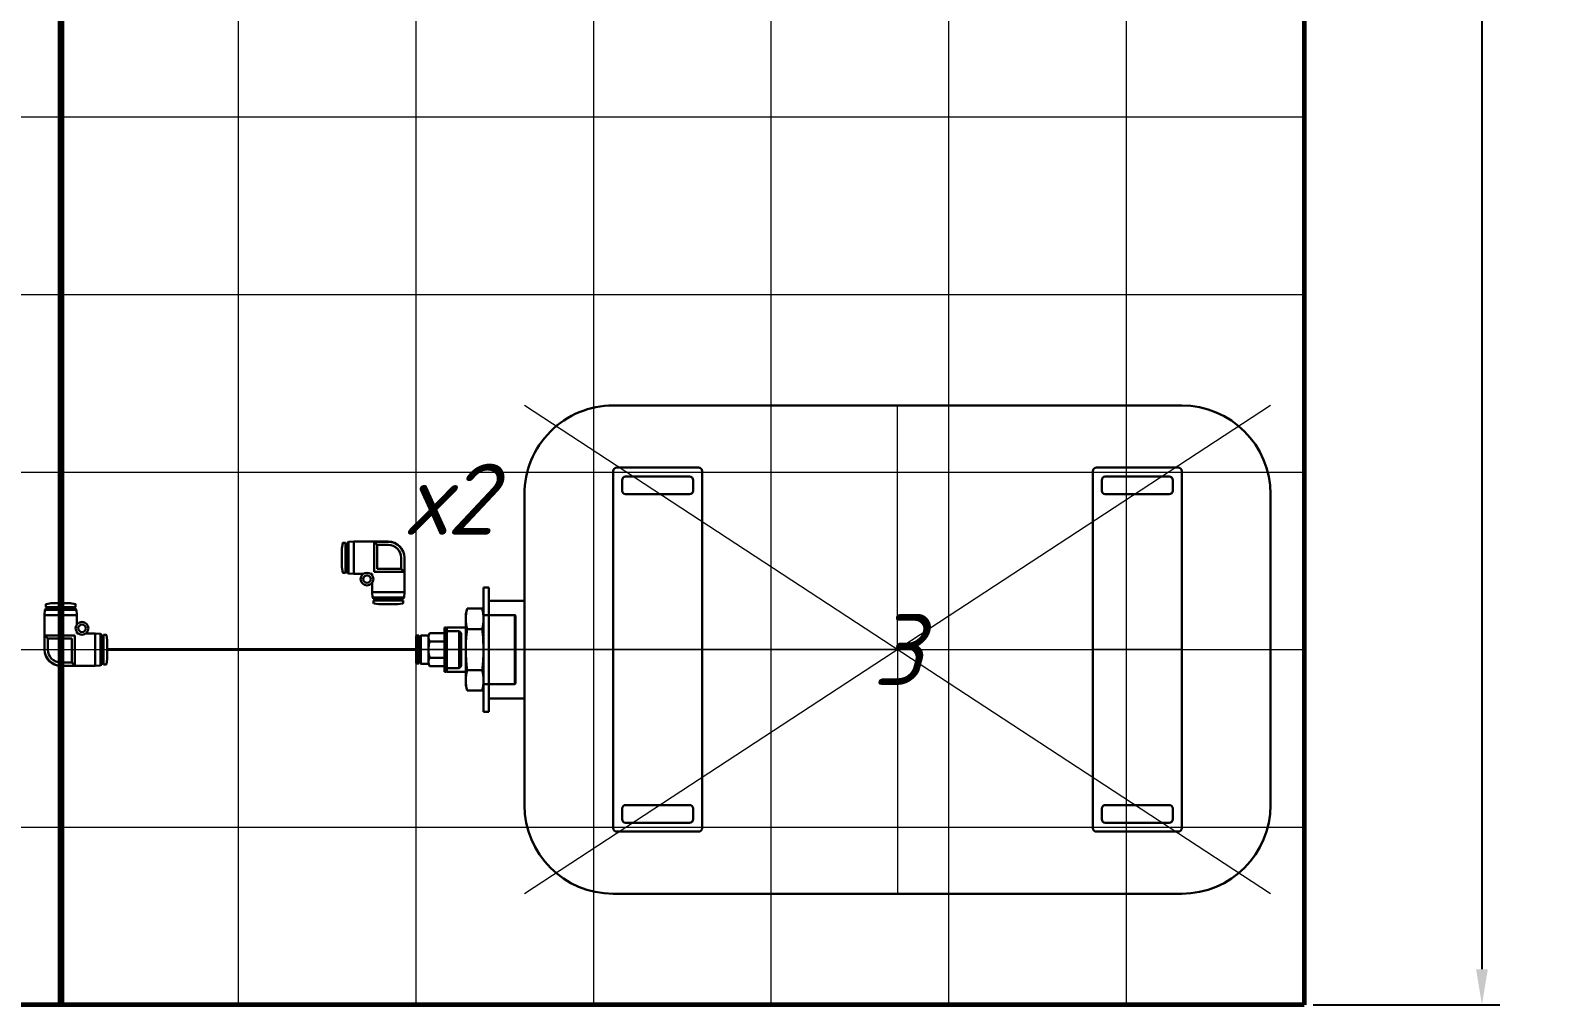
# Model space of a CAD drawing. Header units: millimetres. Extents: x 0 to 53000, y -591 to 24400.
# Drawn here: x 15483 to 16334, y 5500 to 6049 of the extents above; entities that cross this region are included whole.
import ezdxf
from ezdxf.enums import TextEntityAlignment as Align

# ---------------------------------------------------------------- set-up
doc = ezdxf.new("R2010")
doc.units = ezdxf.units.MM
doc.layers.add('Осевая', color=10, linetype='Continuous', lineweight=100, transparency=0.4)
doc.layers.add('Сетка', color=9, linetype='Continuous', lineweight=20, transparency=0.3)
doc.layers.add('Основная', color=7, linetype='Continuous', lineweight=30)
doc.layers.add('Трубка', color=5, linetype='Continuous', lineweight=40)
doc.layers.add('Привязки', color=2, linetype='Continuous', lineweight=0, plot=False, transparency=0.8)
doc.layers.add('размеры', color=3, linetype='Continuous')
doc.styles.get("Standard").update_dxf_attribs({"font": 'arial.ttf'})
doc.styles.add('текст', font='isocpeui.ttf')
doc.dimstyles.new('ISO2', dxfattribs={"dimtxt": 20, "dimasz": 20, "dimexe": 10, "dimexo": 5, "dimgap": 5, "dimtad": 1, "dimdec": 4, "dimdsep": 46, "dimlunit": 6, "dimtxsty": 'Standard', "dimcen": 20, "dimadec": 0, "dimazin": 0, "dimtfac": 1, "dimtdec": 4, "dimtmove": 0, "dimatfit": 3, "dimfxl": 1, "dimtolj": 1, "dimtzin": 0, "dimarcsym": 0})

# ---------------------------------------------------------------- blocks, each defined once
blk = doc.blocks.new('*U407')
at = {"layer": 'Сетка'}
blk.add_line((0, -1500), (0, 500), dxfattribs=at)
blk = doc.blocks.new('*U408')
at = {"layer": 'Сетка', "color": 0, "linetype": 'ByBlock', "lineweight": -2, "transparency": 16777216}
for p in [(800, 0), (900, 0), (1000, 0), (1100, 0), (1200, 0), (1300, 0), (1400, 0), (1500, 0)]:
    blk.add_blockref('*U407', p, dxfattribs=at)
blk = doc.blocks.new('*U409')
at = {"layer": 'Сетка'}
blk.add_line((-800, 0), (700, 0), dxfattribs=at)
blk = doc.blocks.new('*U410')
at = {"layer": 'Сетка', "color": 0, "linetype": 'ByBlock', "lineweight": -2, "transparency": 16777216}
for p in [(0, 500), (0, 400), (0, 300), (0, 200), (0, 100), (0, 0)]:
    blk.add_blockref('*U409', p, dxfattribs=at)
blk = doc.blocks.new('*D412')
at = {"layer": 'Defpoints', "color": 0, "transparency": 16777216}
for p in [(16200, 7500), (16200, 5500), (16300, 5500)]:
    blk.add_point(p, dxfattribs=at)
at = {"layer": 'размеры', "color": 0, "lineweight": -2, "transparency": 16777216}
for p, q in [((16205, 7500), (16310, 7500)), ((16300, 7480), (16300, 5520)), ((16205, 5500), (16310, 5500))]:
    blk.add_line(p, q, dxfattribs=at)
at = {"layer": 'размеры', "color": 0, "transparency": 16777216}
for points in [[(16296.67, 7480), (16303.33, 7480), (16300, 7500)], [(16296.67, 5520), (16303.33, 5520), (16300, 5500)]]:
    blk.add_solid(points, dxfattribs=at)
at = {"layer": 'размеры', "color": 0, "transparency": 16777216, "insert": (16274.58, 6500), "char_height": 40, "attachment_point": 5, "rotation": 90}
blk.add_mtext('\\A1;2\xa0000', dxfattribs=at)
blk = doc.blocks.new('Штуцер переходной М20х1.5 - G14')
at = {"layer": 'Основная'}
for p, q in [((-27.17, 23.09), (-28, 20)), ((-28, -20), (-28, 20)), ((-18.83, 23.09), (-27.17, 23.09)), ((-18, 20), (-18.83, 23.09)), ((-18, -20), (-18, 20)), ((-0.35, 19.5), (-18, 19.5)), ((0, 19.15), (-0.35, 19.5)), ((-0.35, -19.5), (-0.35, 19.5)), ((0, -19.15), (0, 19.15)), ((-38.65, 12.5), (-39, 12.15)), ((-39, -12.15), (-39, 12.15)), ((-28, 12.5), (-38.65, 12.5)), ((-38.65, -12.5), (-38.65, 12.5)), ((-18.83, 11.55), (-27.17, 11.55)), ((-39, -12.15), (-38.65, -12.5)), ((-38.65, -12.5), (-28, -12.5)), ((-18.83, -11.55), (-27.17, -11.55)), ((-28, -20), (-27.17, -23.09)), ((-18.83, -23.09), (-27.17, -23.09)), ((-18.83, -23.09), (-18, -20)), ((-18, -19.5), (-0.35, -19.5)), ((-0.35, -19.5), (0, -19.15))]:
    blk.add_line(p, q, dxfattribs=at)
for points in [[(-28, 17.32), (-27.94, 18.76), (-27.78, 20.21), (-27.52, 21.65), (-27.17, 23.09)], [(-27.17, 11.55), (-27.52, 12.98), (-27.78, 14.42), (-27.94, 15.87), (-28, 17.32)], [(-18.83, 23.09), (-18.48, 21.66), (-18.22, 20.22), (-18.06, 18.77), (-18, 17.32)], [(-18, 17.32), (-18.06, 15.88), (-18.22, 14.43), (-18.48, 12.99), (-18.83, 11.55)], [(-28, 0), (-27.97, 2.17), (-27.88, 4.33), (-27.72, 6.5), (-27.52, 8.67), (-27.17, 11.55)], [(-18.83, 11.55), (-18.48, 8.67), (-18.28, 6.51), (-18.13, 4.35), (-18.03, 2.17), (-18, 0)], [(-27.17, -11.55), (-27.52, -8.68), (-27.78, -5.8), (-27.94, -2.9), (-28, 0)], [(-18, 0), (-18.06, -2.89), (-18.22, -5.77), (-18.48, -8.66), (-18.83, -11.55)], [(-28, -17.32), (-27.94, -15.88), (-27.78, -14.43), (-27.52, -12.99), (-27.17, -11.55)], [(-18.83, -11.55), (-18.48, -12.98), (-18.22, -14.42), (-18.06, -15.87), (-18, -17.32)], [(-27.17, -23.09), (-27.52, -21.66), (-27.78, -20.22), (-27.94, -18.77), (-28, -17.32)], [(-18, -17.32), (-18.06, -18.76), (-18.22, -20.21), (-18.48, -21.65), (-18.83, -23.09)]]:
    blk.add_lwpolyline(points, dxfattribs=at)
blk.add_point((0, 0), dxfattribs=at)
blk = doc.blocks.new('Штуцер цанговый G12-10')
at = {"layer": 'Основная'}
for p, q in [((1.16, 10.48), (0, 9.32)), ((0, -9.32), (0, 9.32)), ((8.5, 10.48), (1.16, 10.48)), ((1.16, -10.48), (1.16, 10.48)), ((8.5, -12.5), (8.5, 12.5)), ((9.5, 12.5), (8.5, 12.5)), ((9.5, -12.5), (9.5, 12.5)), ((9.5, 9.24), (17.79, 9.24)), ((18.5, 8), (17.79, 9.24)), ((9.5, 4.62), (17.79, 4.62)), ((18.5, -8), (18.5, 8)), ((22.8, 8), (18.5, 8)), ((23, 7.8), (22.8, 8)), ((22.8, -8), (22.8, 8)), ((23, -7.8), (23, 7.8)), ((23.8, 6), (23, 6)), ((24, 6.2), (23.8, 6)), ((23.8, -6), (23.8, 6)), ((24, -7.9), (24, 7.9)), ((25.3, 7.9), (24, 7.9)), ((25.5, 7.7), (25.3, 7.9)), ((25.3, -7.9), (25.3, 7.9)), ((25.5, -7.7), (25.5, 7.7)), ((9.5, -4.62), (17.79, -4.62)), ((17.79, -9.24), (18.5, -8)), ((18.5, -8), (22.8, -8)), ((22.8, -8), (23, -7.8)), ((23, -6), (23.8, -6)), ((23.8, -6), (24, -6.2)), ((24, -7.9), (25.3, -7.9)), ((25.3, -7.9), (25.5, -7.7)), ((0, -9.32), (1.16, -10.48)), ((1.16, -10.48), (8.5, -10.48)), ((8.5, -12.5), (9.5, -12.5)), ((9.5, -9.24), (17.79, -9.24))]:
    blk.add_line(p, q, dxfattribs=at)
for points in [[(17.79, 9.24), (18.08, 8.68), (18.2, 8.39), (18.3, 8.11), (18.39, 7.81), (18.45, 7.52), (18.49, 7.22), (18.5, 6.93)], [(18.5, 6.93), (18.5, 6.76), (18.47, 6.49), (18.43, 6.23), (18.37, 5.96), (18.28, 5.69), (18.06, 5.15), (17.79, 4.62)], [(17.79, 4.62), (18.01, 3.79), (18.2, 2.95), (18.34, 2.1), (18.44, 1.24), (18.49, 0.62), (18.5, 0)], [(18.5, 0), (18.47, -0.87), (18.39, -1.74), (18.26, -2.61), (18.08, -3.47), (17.79, -4.62)], [(17.79, -4.62), (18.08, -5.18), (18.2, -5.46), (18.3, -5.75), (18.39, -6.04), (18.45, -6.34), (18.49, -6.63), (18.5, -6.93)], [(18.5, -6.93), (18.5, -7.09), (18.47, -7.36), (18.43, -7.63), (18.37, -7.9), (18.28, -8.17), (18.06, -8.7), (17.79, -9.24)]]:
    blk.add_lwpolyline(points, dxfattribs=at)
blk.add_point((8.5, 0), dxfattribs=at)
blk.add_point((8.5, 0), dxfattribs=at)
blk = doc.blocks.new('Бак-ресивер')
at = {"layer": 'Основная'}
for p, q in [((-160, 137.5), (160, 137.5)), ((-112, 102.5), (-158, 102.5)), ((112, 102.5), (158, 102.5)), ((-160, 100.5), (-160, 0)), ((-160, 97.5), (-160, 87.5)), ((-155, 95.5), (-155, 89.5)), ((-153, 97.5), (-117, 97.5)), ((-115, 95.5), (-115, 89.5)), ((-110, -100.5), (-110, 100.5)), ((110, -100.5), (110, 100.5)), ((115, 95.5), (115, 89.5)), ((153, 97.5), (117, 97.5)), ((155, 95.5), (155, 89.5)), ((160, 100.5), (160, 0)), ((160, 97.5), (160, 87.5)), ((-210, -87.5), (-210, 87.5)), ((-153, 87.5), (-117, 87.5)), ((153, 87.5), (117, 87.5)), ((210, 87.5), (210, -87.5)), ((230, 35), (230, -35)), ((230, 35), (233, 35)), ((230, 35), (230, 27.5)), ((233, 35), (233, 35)), ((233, 35), (233, -25.97)), ((233, -35), (233, 35)), ((230, 27.5), (210, 27.5)), ((-160, 0), (-160, -100.5)), ((160, 0), (160, -100.5)), ((230, -27.5), (210, -27.5)), ((230, -35), (233, -35)), ((-155, -95.5), (-155, -89.5)), ((-153, -87.5), (-117, -87.5)), ((-115, -95.5), (-115, -89.5)), ((115, -95.5), (115, -89.5)), ((153, -87.5), (117, -87.5)), ((155, -95.5), (155, -89.5)), ((-153, -97.5), (-117, -97.5)), ((153, -97.5), (117, -97.5)), ((-158, -102.5), (-112, -102.5)), ((158, -102.5), (112, -102.5)), ((160, -137.5), (-160, -137.5))]:
    blk.add_line(p, q, dxfattribs=at)
for centre, radius, start, end in [((-160, 87.5), 50, 90, 180), ((160, 87.5), 50, 0, 90), ((-158, 100.5), 2, 90, 180), ((-112, 100.5), 2, 0, 90), ((112, 100.5), 2, 90, 180), ((158, 100.5), 2, 0, 90), ((-153, 95.5), 2, 90, 180), ((-117, 95.5), 2, 0, 90), ((117, 95.5), 2, 90, 180), ((153, 95.5), 2, 0, 90), ((-153, 89.5), 2, 180, 270), ((-117, 89.5), 2, 270, 0), ((117, 89.5), 2, 180, 270), ((153, 89.5), 2, 270, 0), ((-160, -87.5), 50, 180, 270), ((-153, -89.5), 2, 90, 180), ((-117, -89.5), 2, 0, 90), ((117, -89.5), 2, 90, 180), ((153, -89.5), 2, 0, 90), ((160, -87.5), 50, 270, 0), ((-158, -100.5), 2, 180, 270), ((-153, -95.5), 2, 180, 270), ((-117, -95.5), 2, 270, 0), ((-112, -100.5), 2, 270, 0), ((112, -100.5), 2, 180, 270), ((117, -95.5), 2, 180, 270), ((153, -95.5), 2, 270, 0), ((158, -100.5), 2, 270, 0)]:
    blk.add_arc(centre, radius, start, end, dxfattribs=at)
at = {"layer": 'Привязки'}
for p, q in [((-210, -137.5), (210, 137.5)), ((-210, 137.5), (210, -137.5)), ((0, 0), (0, 137.5)), ((0, 0), (-210, 0)), ((-160, 0), (-110, 0)), ((0, 0), (0, -137.5)), ((0, 0), (210, 0)), ((160, 0), (110, 0)), ((210, 0), (271, 0))]:
    blk.add_line(p, q, dxfattribs=at)
at = {"layer": 'Основная', "rotation": 180}
blk.add_blockref('Штуцер переходной М20х1.5 - G14', (215, 0), dxfattribs=at)
at = {"layer": 'Основная', "xscale": -1, "rotation": 180}
blk.add_blockref('Штуцер цанговый G12-10', (245.5, 0), dxfattribs=at)
at = {"style": 'текст'}
blk.add_attdef('№', text='', height=40, dxfattribs=at).set_placement((0, 0), align=Align.MIDDLE_CENTER)
blk = doc.blocks.new('Соединение Г-образное 10')
at = {"layer": 'Основная'}
for p, q in [((-5.3, 26.2), (-8.23, 25.68)), ((-5.3, 26.2), (5.3, 26.2)), ((8.23, 25.68), (5.3, 26.2)), ((-8.89, 22.4), (-9.1, 19.4)), ((-9.1, 19.4), (-9.1, 0)), ((-9.1, 19.4), (9.1, 19.4)), ((-8.89, 22.4), (8.89, 22.4)), ((-8.53, 23.1), (-8.6, 23.03)), ((-8.6, 23.03), (-8.6, 22.77)), ((-8.6, 23.03), (8.6, 23.03)), ((-8.6, 22.77), (-8.5, 22.71)), ((-8.6, 22.77), (8.6, 22.77)), ((-8.5, 22.71), (-8.6, 22.66)), ((-8.6, 22.66), (-8.6, 22.4)), ((-8.6, 22.66), (8.6, 22.66)), ((-8.53, 23.1), (8.53, 23.1)), ((-8.5, 22.71), (8.5, 22.71)), ((-8.4, 25.49), (-8.4, 24)), ((-8.4, 24), (8.4, 24)), ((-5.7, 23.62), (-5.7, 23.1)), ((5.7, 23.1), (5.7, 23.62)), ((8.4, 24), (8.4, 25.49)), ((8.5, 22.71), (8.6, 22.77)), ((8.6, 22.66), (8.5, 22.71)), ((8.6, 23.03), (8.53, 23.1)), ((8.6, 22.77), (8.6, 23.03)), ((8.6, 22.4), (8.6, 22.66)), ((9.1, 19.4), (8.89, 22.4)), ((9.1, 14.13), (9.1, 19.4)), ((9.04, 9.94), (9.04, 9.04)), ((9.04, 9.04), (9.94, 9.04)), ((9.1, 14.13), (9.1, 14.13)), ((14.13, 9.1), (14.13, 9.1)), ((19.4, 9.1), (14.13, 9.1)), ((22.4, 8.89), (19.4, 9.1)), ((19.4, 9.1), (19.4, -9.1)), ((22.4, 8.89), (22.4, -8.89)), ((22.66, 8.6), (22.4, 8.6)), ((22.71, 8.5), (22.66, 8.6)), ((22.66, 8.6), (22.66, -8.6)), ((22.77, 8.6), (22.71, 8.5)), ((23.03, 8.6), (22.77, 8.6)), ((22.77, 8.6), (22.77, -8.6)), ((23.1, 8.53), (23.03, 8.6)), ((23.03, 8.6), (23.03, -8.6)), ((23.1, 8.53), (23.1, -8.53)), ((-7.21, 6.18), (-9.04, 8)), ((-9.04, 8), (-9.04, 0)), ((-9.04, 8), (8, 8)), ((-7.21, 0), (-7.21, 6.18)), ((-7.21, 6.18), (6.18, 6.18)), ((6.18, 6.18), (6.18, -7.21)), ((8, 8), (8, -9.04)), ((22.71, 8.5), (22.71, -8.5)), ((23.62, 5.7), (23.1, 5.7)), ((25.49, 8.4), (24, 8.4)), ((24, 8.4), (24, -8.4)), ((26.2, 5.3), (25.68, 8.23)), ((26.2, 5.3), (26.2, -5.3)), ((-9.1, 0), (-9.04, 0)), ((6.18, -7.21), (0, -7.21)), ((8, -9.04), (6.18, -7.21)), ((22.66, -8.6), (22.71, -8.5)), ((22.71, -8.5), (22.77, -8.6)), ((23.1, -5.7), (23.62, -5.7)), ((24, -8.4), (25.49, -8.4)), ((25.68, -8.23), (26.2, -5.3)), ((8, -9.04), (0, -9.04)), ((0, -9.04), (0, -9.1)), ((0, -9.1), (19.4, -9.1)), ((19.4, -9.1), (22.4, -8.89)), ((22.4, -8.6), (22.66, -8.6)), ((22.77, -8.6), (23.03, -8.6)), ((23.03, -8.6), (23.1, -8.53))]:
    blk.add_line(p, q, dxfattribs=at)
for radius in [3.6, 2.1]:
    blk.add_circle((12, 12), radius, dxfattribs=at)
for centre, radius, start, end in [((-8.2, 25.49), 0.2, 100, 180), ((8.2, 25.49), 0.2, 0, 80), ((-6.07, 23.62), 0.375, 360, 90), ((6.07, 23.62), 0.375, 90, 180), ((0, 0), 9.1, 180, 270), ((0, 0), 9.04, 180, 270), ((0, 0), 7.21, 180, 270), ((23.62, 6.07), 0.375, 270, 0), ((25.49, 8.2), 0.2, 10, 90), ((23.62, -6.07), 0.375, 360, 90), ((25.49, -8.2), 0.2, 270, 350)]:
    blk.add_arc(centre, radius, start, end, dxfattribs=at)
at = {"layer": 'Основная', "style": 'текст'}
blk.add_attdef('№', text='', height=40, dxfattribs=at).set_placement((-44, 7), align=Align.MIDDLE_CENTER)

msp = doc.modelspace()

# ---------------------------------------------------------------- linework, layer by layer
at = {"lineweight": 60}
for p, q in [((16200, 7500), (16200, 5500)), ((16200, 5500), (14700, 5500))]:
    msp.add_line(p, q, dxfattribs=at)
at = {"layer": 'Осевая'}
msp.add_line((15500, 7500), (15500, 5500), dxfattribs=at)
at = {"layer": 'Трубка'}
for p, q in [((15500, 6072.5), (15500, 5726.2)), ((15526.2, 5700), (15700, 5700))]:
    msp.add_line(p, q, dxfattribs=at)

# ---------------------------------------------------------------- block references
at = {"layer": 'Основная'}
ref = msp.add_blockref('Бак-ресивер', (15971, 5700), dxfattribs=dict(at, rotation=180))
ref.add_attrib('№', '3', dxfattribs={"layer": '0', "height": 40, "style": 'текст'}).set_placement((15971, 5700), align=Align.MIDDLE_CENTER)
ref = msp.add_blockref('Соединение Г-образное 10', (15684.39103, 5751.73957), dxfattribs=dict(at, rotation=180))
ref.add_attrib('№', 'х2', dxfattribs={"layer": '0', "height": 40, "style": 'текст'}).set_placement((15719.48194, 5784.73957), align=Align.MIDDLE_CENTER)
msp.add_blockref('Соединение Г-образное 10', (15500, 5700), dxfattribs=at)
at = {"layer": 'Сетка'}
for name, p in [('*U408', (14700, 7000)), ('*U410', (15500, 5500))]:
    msp.add_blockref(name, p, dxfattribs=at)

# ---------------------------------------------------------------- dimensions: what is measured, and where the dimension line sits
at = {"layer": 'размеры'}
dim = msp.add_linear_dim(base=(16300, 5500), p1=(16200, 7500), p2=(16200, 5500), angle=90, dimstyle='ISO2', override={"dimtxt": 40}, dxfattribs=at)
dim.commit()
dim.dimension.update_dxf_attribs({"geometry": '*D412', "text_midpoint": (16274.57708, 6500)})

doc.saveas('drawing.dxf')
